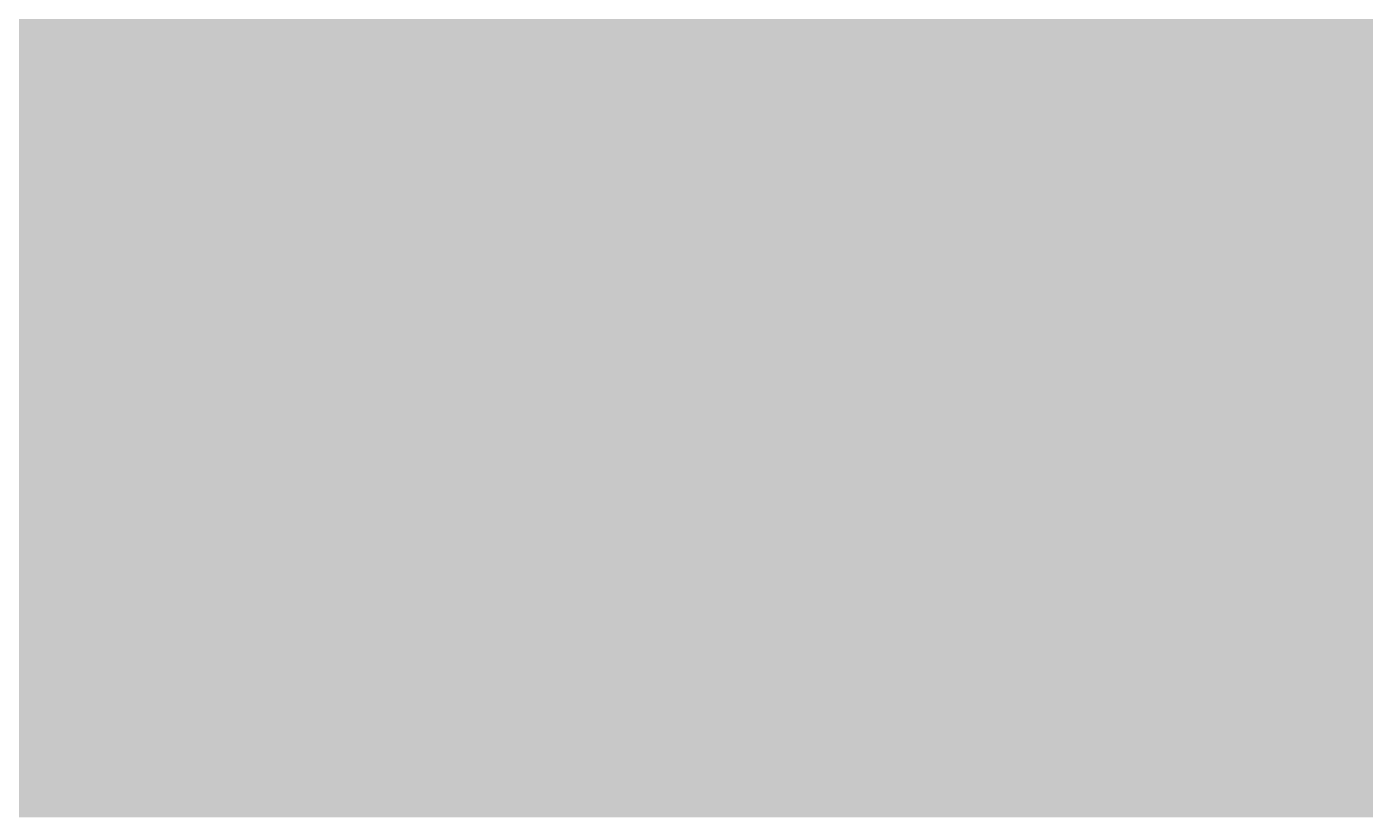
# Paper-space layout '03 3D Building and Roof' of a CAD drawing. Header units: millimetres. Extents: x 5 to 415, y 5 to 292.
# Drawn here: x 149.5 to 164.05, y 215.08 to 223.58 of the extents above; entities that cross this region are included whole.
import ezdxf

# ---------------------------------------------------------------- set-up
doc = ezdxf.new("R2010")
doc.units = ezdxf.units.MM
doc.layers.add('IMAGES', color=7, linetype='Continuous')

# ---------------------------------------------------------------- blocks, each defined once
blk = doc.blocks.new('SHEET_03')
at = {"layer": 'IMAGES', "color": 7}
for points in [[(131.175, 223.5), (173.834, 223.5), (131.175, 223.667), (173.834, 223.667)], [(131.508, 223.333), (174.167, 223.333), (131.508, 223.5), (174.167, 223.5)], [(131.841, 223.167), (174.5, 223.167), (131.841, 223.333), (174.5, 223.333)], [(132.341, 223), (174.833, 223), (132.341, 223.167), (174.833, 223.167)], [(132.841, 222.833), (175.333, 222.833), (132.841, 223), (175.333, 223)], [(133.008, 222.667), (175.667, 222.667), (133.008, 222.833), (175.667, 222.833)], [(133.341, 222.5), (176, 222.5), (133.341, 222.667), (176, 222.667)], [(133.674, 222.333), (176.333, 222.333), (133.674, 222.5), (176.333, 222.5)], [(134.008, 222.167), (176.666, 222.167), (134.008, 222.333), (176.666, 222.333)], [(134.508, 222), (177, 222), (134.508, 222.167), (177, 222.167)], [(134.674, 221.833), (177.5, 221.833), (134.674, 222), (177.5, 222)], [(135.008, 221.667), (177.666, 221.667), (135.008, 221.833), (177.666, 221.833)], [(135.507, 221.5), (178.166, 221.5), (135.507, 221.667), (178.166, 221.667)], [(135.841, 221.333), (178.499, 221.333), (135.841, 221.5), (178.499, 221.5)], [(136.174, 221.167), (178.833, 221.167), (136.174, 221.333), (178.833, 221.333)], [(136.507, 221), (179.166, 221), (136.507, 221.167), (179.166, 221.167)], [(137.007, 220.833), (179.499, 220.833), (137.007, 221), (179.499, 221)], [(137.174, 220.667), (179.833, 220.667), (137.174, 220.833), (179.833, 220.833)], [(137.507, 220.5), (180.166, 220.5), (137.507, 220.667), (180.166, 220.667)], [(138.007, 220.333), (180.666, 220.333), (138.007, 220.5), (180.666, 220.5)], [(138.34, 220.167), (180.999, 220.167), (138.34, 220.333), (180.999, 220.333)], [(138.674, 220), (181.332, 220), (138.674, 220.167), (181.332, 220.167)], [(139.007, 219.833), (181.666, 219.833), (139.007, 220), (181.666, 220)], [(139.34, 219.667), (181.999, 219.667), (139.34, 219.833), (181.999, 219.833)], [(139.673, 219.5), (182.332, 219.5), (139.673, 219.667), (182.332, 219.667)], [(140.007, 219.333), (182.832, 219.333), (140.007, 219.5), (182.832, 219.5)], [(140.34, 219.167), (182.999, 219.167), (140.34, 219.333), (182.999, 219.333)], [(140.673, 219), (183.332, 219), (140.673, 219.167), (183.332, 219.167)], [(141.173, 218.833), (183.832, 218.833), (141.173, 219), (183.832, 219)], [(141.506, 218.667), (184.165, 218.667), (141.506, 218.833), (184.165, 218.833)], [(142.006, 218.5), (184.498, 218.5), (142.006, 218.667), (184.498, 218.667)], [(142.173, 218.333), (184.832, 218.333), (142.173, 218.5), (184.832, 218.5)], [(142.839, 218.167), (185.165, 218.167), (142.839, 218.333), (185.165, 218.333)], [(143.006, 218), (185.665, 218), (143.006, 218.167), (185.665, 218.167)], [(143.173, 217.833), (185.998, 217.833), (143.173, 218), (185.998, 218)], [(143.339, 217.667), (186.331, 217.667), (143.339, 217.833), (186.331, 217.833)], [(143.839, 217.5), (186.665, 217.5), (143.839, 217.667), (186.665, 217.667)], [(144.339, 217.333), (186.998, 217.333), (144.339, 217.5), (186.998, 217.5)], [(144.672, 217.167), (187.331, 217.167), (144.672, 217.333), (187.331, 217.333)], [(145.006, 217), (187.664, 217), (145.006, 217.167), (187.664, 217.167)], [(145.506, 216.833), (187.998, 216.833), (145.506, 217), (187.998, 217)], [(145.839, 216.667), (188.331, 216.667), (145.839, 216.833), (188.331, 216.833)], [(146.172, 216.5), (188.831, 216.5), (146.172, 216.667), (188.831, 216.667)], [(146.339, 216.333), (189.164, 216.333), (146.339, 216.5), (189.164, 216.5)], [(146.672, 216.167), (189.497, 216.167), (146.672, 216.333), (189.497, 216.333)], [(147.172, 216), (189.831, 216), (147.172, 216.167), (189.831, 216.167)], [(147.505, 215.833), (190.164, 215.833), (147.505, 216), (190.164, 216)], [(147.838, 215.667), (190.497, 215.667), (147.838, 215.833), (190.497, 215.833)], [(148.172, 215.5), (190.997, 215.5), (148.172, 215.667), (190.997, 215.667)], [(148.672, 215.333), (191.164, 215.333), (148.672, 215.5), (191.164, 215.5)], [(149.005, 215.167), (191.497, 215.167), (149.005, 215.333), (191.497, 215.333)], [(149.172, 215), (149.505, 215), (149.172, 215.167), (149.505, 215.167)], [(149.505, 215), (191.997, 215), (149.505, 215.167), (191.997, 215.167)]]:
    blk.add_solid(points, dxfattribs=at)

psp = doc.layouts.new('03 3D Building and Roof')

# ---------------------------------------------------------------- block references
psp.add_blockref('SHEET_03', (0, 0))

doc.saveas('drawing.dxf')
